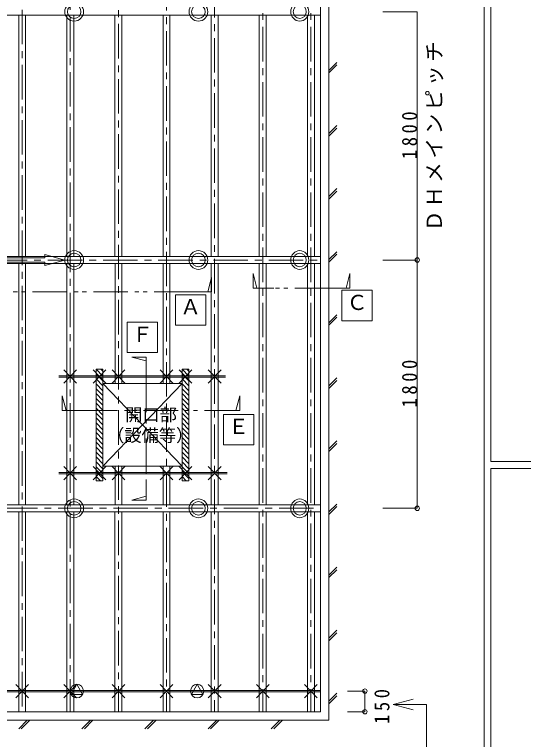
# Model space of a CAD drawing. Units: millimetres on the paper, enlarged 20 times, with parts at other scales. Extents: x -4155 to 4045, y -2866 to 2834.
# Drawn here: x -2695 to -1221, y -930 to 1172 of the extents above; entities that cross this region are included whole.
import ezdxf
from ezdxf.enums import TextEntityAlignment as Align

# ---------------------------------------------------------------- set-up
doc = ezdxf.new("R2010")
doc.units = ezdxf.units.MM
doc.header["$LTSCALE"] = 20
doc.linetypes.add('CHAIN1', pattern=[8, 5, -1, 1, -1])
doc.linetypes.add('DOUBLE_CHAIN1', pattern=[8.8, 5, -1, 0.6, -0.6, 0.6, -1])
for name, color, linetype, lineweight in [('0-0_基本', 7, 'Continuous', 9), ('0-1_軸組', 7, 'Continuous', 9), ('0-2_インサート', 7, 'Continuous', 9), ('0-3_文字', 7, 'Continuous', 9), ('0-4_ブレース', 7, 'Continuous', 9), ('0-5_仕上', 7, 'Continuous', 9), ('F-1_レイアウト', 7, 'Continuous', 9)]:
    doc.layers.add(name, color=color, linetype=linetype, lineweight=lineweight)
doc.styles.add('ＭＳ ゴシック', font='')
doc.styles.get('ＭＳ ゴシック').set_extended_font_data('MS Gothic')

msp = doc.modelspace()

# ---------------------------------------------------------------- linework, layer by layer
at = {"layer": '0-0_基本', "color": 4, "linetype": 'CHAIN1'}
for p, q in [((-1976.05, 2096.57), (-1976.05, -849.29)), ((-1836.59, 2096.57), (-1836.59, -849.29)), ((-2115.51, 2063.91), (-2115.51, -849.29)), ((-2254.97, 1924.45), (-2254.97, -849.29)), ((-2394.43, 1784.99), (-2394.43, -849.29)), ((-2533.89, 1645.53), (-2533.89, -849.29)), ((-2673.35, 1506.07), (-2673.35, -849.29)), ((-3718.85, 460.57), (-1808.94, 460.57)), ((-4008.94, -259.43), (-1808.94, -259.43))]:
    msp.add_line(p, q, dxfattribs=at)
at = {"layer": '0-0_基本'}
for p, q in [((-1808.94, -849.29), (-1808.94, 2096.57)), ((-1784.94, 1010.32), (-1761.8, 1033.46)), ((-1784.94, 1002.87), (-1761.8, 1026.01)), ((-1784.94, 827.41), (-1761.8, 850.55)), ((-1784.94, 819.96), (-1761.8, 843.1)), ((-1784.94, 644.5), (-1761.8, 667.64)), ((-1784.94, 637.04), (-1761.8, 660.19)), ((-1784.94, 461.58), (-1761.8, 484.72)), ((-1784.94, 454.13), (-1761.8, 477.27)), ((-1784.94, 278.67), (-1761.8, 301.81)), ((-1784.94, 278.67), (-1761.8, 301.81)), ((-1784.94, 271.22), (-1761.8, 294.36)), ((-1784.94, 271.22), (-1761.8, 294.36)), ((-2552.34, 103.44), (-2515.43, 141.97)), ((-2552.34, 141.97), (-2515.43, 103.44)), ((-2467.44, 103.44), (-2430.53, 141.97)), ((-2467.44, 141.97), (-2430.53, 103.44)), ((-2412.88, 103.44), (-2375.97, 141.97)), ((-2412.88, 141.97), (-2375.97, 103.44)), ((-2273.42, 103.44), (-2236.51, 141.97)), ((-2273.42, 141.97), (-2236.51, 103.44)), ((-2218.4, 103.44), (-2181.49, 141.97)), ((-2218.4, 141.97), (-2181.49, 103.44)), ((-2133.96, 103.44), (-2097.05, 141.97)), ((-2133.96, 141.97), (-2097.05, 103.44)), ((-2566.98, 124.7), (-2084.29, 124.7)), ((-2566.98, 120.7), (-2084.29, 120.7)), ((-1784.94, 95.76), (-1761.8, 118.9)), ((-1784.94, 88.3), (-1761.8, 111.45)), ((-1784.94, -87.16), (-1761.8, -64.02)), ((-1784.94, -94.61), (-1761.8, -71.47)), ((-2552.34, -176.56), (-2515.43, -138.03)), ((-2552.34, -138.03), (-2515.43, -176.56)), ((-2467.44, -176.56), (-2430.53, -138.03)), ((-2467.44, -138.03), (-2430.53, -176.56)), ((-2412.88, -176.56), (-2375.97, -138.03)), ((-2412.88, -138.03), (-2375.97, -176.56)), ((-2273.42, -176.56), (-2236.51, -138.03)), ((-2273.42, -138.03), (-2236.51, -176.56)), ((-2218.4, -176.56), (-2181.49, -138.03)), ((-2218.4, -138.03), (-2181.49, -176.56)), ((-2133.96, -176.56), (-2097.05, -138.03)), ((-2133.96, -138.03), (-2097.05, -176.56)), ((-2566.98, -155.3), (-2078.75, -155.3)), ((-2566.98, -159.3), (-2078.75, -159.3)), ((-1784.94, -270.07), (-1761.8, -246.93)), ((-1784.94, -277.52), (-1761.8, -254.38)), ((-1784.94, -452.98), (-1761.8, -429.84)), ((-1784.94, -460.43), (-1761.8, -437.29)), ((-1784.94, -635.9), (-1761.8, -612.76)), ((-1784.94, -643.35), (-1761.8, -620.21)), ((-2691.8, -808.56), (-2654.89, -770.02)), ((-2691.8, -770.02), (-2654.89, -808.56)), ((-2552.34, -808.56), (-2515.43, -770.02)), ((-2552.34, -770.02), (-2515.43, -808.56)), ((-2412.88, -808.56), (-2375.97, -770.02)), ((-2412.88, -770.02), (-2375.97, -808.56)), ((-2273.42, -808.56), (-2236.51, -770.02)), ((-2273.42, -770.02), (-2236.51, -808.56)), ((-2133.96, -808.56), (-2097.05, -770.02)), ((-2133.96, -770.02), (-2097.05, -808.56)), ((-1994.5, -808.56), (-1957.59, -770.02)), ((-1994.5, -770.02), (-1957.59, -808.56)), ((-1855.04, -808.56), (-1818.13, -770.02)), ((-1855.04, -770.02), (-1818.13, -808.56)), ((-3916.17, -787.29), (-1808.94, -787.29)), ((-3916.17, -791.29), (-1808.94, -791.29)), ((-1784.94, -818.81), (-1761.8, -795.67)), ((-1784.94, -826.26), (-1761.8, -803.12)), ((-4008.94, -849.29), (-1808.94, -849.29)), ((-1784.94, -873.29), (-4008.94, -873.29)), ((-2683.38, -898.31), (-2658.35, -873.29)), ((-2675.93, -898.31), (-2650.9, -873.29)), ((-2500.46, -898.31), (-2475.44, -873.29)), ((-2493.01, -898.31), (-2467.99, -873.29)), ((-2317.55, -898.31), (-2292.53, -873.29)), ((-2310.1, -898.31), (-2285.08, -873.29)), ((-2134.64, -898.31), (-2109.62, -873.29)), ((-2127.19, -898.31), (-2102.16, -873.29)), ((-1951.72, -898.31), (-1926.7, -873.29)), ((-1944.27, -898.31), (-1919.25, -873.29))]:
    msp.add_line(p, q, dxfattribs=at)
msp.add_lwpolyline([(-1784.94, 2096.57), (-1784.94, -873.29), (-1808.94, -873.29)], dxfattribs=at)
at = {"layer": '0-1_軸組'}
for p, q in [((-1808.94, 1170.57), (-3008.85, 1170.57)), ((-2683.35, 1170.57), (-2683.35, 470.57)), ((-2663.35, 1170.57), (-2663.35, 470.57)), ((-2543.89, 1170.57), (-2543.89, 470.57)), ((-2523.89, 1170.57), (-2523.89, 470.57)), ((-2404.43, 1170.57), (-2404.43, 470.57)), ((-2384.43, 1170.57), (-2384.43, 470.57)), ((-2264.97, 1170.57), (-2264.97, 470.57)), ((-2244.97, 1170.57), (-2244.97, 470.57)), ((-2125.51, 1170.57), (-2125.51, 470.57)), ((-2105.51, 1170.57), (-2105.51, 470.57)), ((-1986.05, 1170.57), (-1986.05, 470.57)), ((-1966.05, 1170.57), (-1966.05, 470.57)), ((-1846.59, 1170.57), (-1846.59, 470.57)), ((-1826.59, 1170.57), (-1826.59, 470.57)), ((-1808.94, 470.57), (-3708.85, 470.57)), ((-1808.94, 450.57), (-3728.85, 450.57)), ((-2683.35, 450.57), (-2683.35, -249.43)), ((-2663.35, 450.57), (-2663.35, -249.43)), ((-2543.89, 450.57), (-2543.89, -249.43)), ((-2523.89, 450.57), (-2523.89, -249.43)), ((-2404.01, 450.57), (-2404.01, 102.7)), ((-2384.85, 450.57), (-2384.85, 102.7)), ((-2264.55, 450.57), (-2264.55, 102.7)), ((-2245.39, 450.57), (-2245.39, 102.7)), ((-2125.51, 450.57), (-2125.51, -249.43)), ((-2105.51, 450.57), (-2105.51, -249.43)), ((-1986.05, 450.57), (-1986.05, -249.43)), ((-1966.05, 450.57), (-1966.05, -249.43)), ((-1846.59, 450.57), (-1846.59, -249.43)), ((-1826.59, 450.57), (-1826.59, -249.43)), ((-2458.56, 144.46), (-2439.4, 144.46)), ((-2458.56, -179.54), (-2458.56, 144.46)), ((-2458.56, 144.05), (-2439.4, 124.05)), ((-2458.56, 129.91), (-2439.4, 109.91)), ((-2445.4, 144.46), (-2439.4, 138.2)), ((-2439.4, 144.46), (-2439.4, -179.54)), ((-2209.53, 144.46), (-2190.37, 144.46)), ((-2209.53, -179.54), (-2209.53, 144.46)), ((-2209.53, 144.05), (-2190.37, 124.05)), ((-2209.53, 129.91), (-2190.37, 109.91)), ((-2196.37, 144.46), (-2190.37, 138.2)), ((-2190.37, 144.46), (-2190.37, -179.54)), ((-2458.56, 115.77), (-2439.4, 95.77)), ((-2209.53, 115.77), (-2190.37, 95.77)), ((-2458.56, 101.63), (-2439.4, 81.63)), ((-2458.56, 87.49), (-2439.4, 67.49)), ((-2404.01, 102.7), (-2384.85, 102.7)), ((-2264.55, 102.7), (-2245.39, 102.7)), ((-2209.53, 101.63), (-2190.37, 81.63)), ((-2209.53, 87.49), (-2190.37, 67.49)), ((-2458.56, 73.34), (-2439.4, 53.34)), ((-2209.53, 73.34), (-2190.37, 53.34)), ((-2458.56, 59.2), (-2439.4, 39.2)), ((-2458.56, 45.06), (-2439.4, 25.06)), ((-2209.53, 59.2), (-2190.37, 39.2)), ((-2209.53, 45.06), (-2190.37, 25.06)), ((-2458.56, 30.92), (-2439.4, 10.92)), ((-2209.53, 30.92), (-2190.37, 10.92)), ((-2458.56, 16.78), (-2439.4, -3.22)), ((-2458.56, 2.63), (-2439.4, -17.37)), ((-2209.53, 16.78), (-2190.37, -3.22)), ((-2209.53, 2.63), (-2190.37, -17.37)), ((-2458.56, -11.51), (-2439.4, -31.51)), ((-2209.53, -11.51), (-2190.37, -31.51)), ((-2458.56, -25.65), (-2439.4, -45.65)), ((-2458.56, -39.79), (-2439.4, -59.79)), ((-2209.53, -25.65), (-2190.37, -45.65)), ((-2209.53, -39.79), (-2190.37, -59.79)), ((-2458.56, -53.94), (-2439.4, -73.94)), ((-2209.53, -53.94), (-2190.37, -73.94)), ((-2458.56, -68.08), (-2439.4, -88.08)), ((-2458.56, -82.22), (-2439.4, -102.22)), ((-2209.53, -68.08), (-2190.37, -88.08)), ((-2209.53, -82.22), (-2190.37, -102.22)), ((-2458.56, -96.36), (-2439.4, -116.36)), ((-2209.53, -96.36), (-2190.37, -116.36)), ((-2458.56, -110.5), (-2439.4, -130.5)), ((-2458.56, -124.65), (-2439.4, -144.65)), ((-2209.53, -110.5), (-2190.37, -130.5)), ((-2209.53, -124.65), (-2190.37, -144.65)), ((-2458.56, -138.79), (-2439.4, -158.79)), ((-2404.01, -137.3), (-2384.85, -137.3)), ((-2404.01, -137.3), (-2404.01, -249.43)), ((-2384.85, -137.3), (-2384.85, -249.43)), ((-2264.55, -137.3), (-2245.39, -137.3)), ((-2264.55, -137.3), (-2264.55, -249.43)), ((-2245.39, -137.3), (-2245.39, -249.43)), ((-2209.53, -138.79), (-2190.37, -158.79)), ((-2458.56, -152.93), (-2439.4, -172.93)), ((-2458.56, -167.07), (-2446.62, -179.54)), ((-2209.53, -152.93), (-2190.37, -172.93)), ((-2209.53, -167.07), (-2197.58, -179.54)), ((-2439.4, -179.54), (-2458.56, -179.54)), ((-2190.37, -179.54), (-2209.53, -179.54)), ((-1808.94, -249.43), (-4008.94, -249.43)), ((-1808.94, -269.43), (-4008.94, -269.43)), ((-2683.35, -269.43), (-2683.35, -849.29)), ((-2663.35, -269.43), (-2663.35, -849.29)), ((-2543.89, -269.43), (-2543.89, -849.29)), ((-2523.89, -269.43), (-2523.89, -849.29)), ((-2404.43, -269.43), (-2404.43, -849.29)), ((-2384.43, -269.43), (-2384.43, -849.29)), ((-2264.97, -269.43), (-2264.97, -849.29)), ((-2244.97, -269.43), (-2244.97, -849.29)), ((-2125.51, -269.43), (-2125.51, -849.29)), ((-2105.51, -269.43), (-2105.51, -849.29)), ((-1986.05, -269.43), (-1986.05, -849.29)), ((-1966.05, -269.43), (-1966.05, -849.29)), ((-1846.59, -269.43), (-1846.59, -849.29)), ((-1826.59, -269.43), (-1826.59, -849.29))]:
    msp.add_line(p, q, dxfattribs=at)
at = {"layer": '0-2_インサート'}
for p, q in [((-2514.73, -769.51), (-2531.14, -799.18)), ((-2498.33, -799.18), (-2514.73, -769.51)), ((-2166.08, -769.51), (-2182.49, -799.18)), ((-2149.68, -799.18), (-2166.08, -769.51)), ((-2531.14, -799.18), (-2498.33, -799.18)), ((-2182.49, -799.18), (-2149.68, -799.18))]:
    msp.add_line(p, q, dxfattribs=at)
for centre, radius in [((-2522.54, 1180.57), 27.25), ((-2522.54, 1180.57), 19.78), ((-2162.54, 1180.57), 27.25), ((-2162.54, 1180.57), 19.78), ((-2522.54, 460.57), 27.25), ((-2162.54, 460.57), 27.25), ((-2522.54, 460.57), 19.78), ((-2162.54, 460.57), 19.78), ((-2522.54, -259.43), 27.25), ((-2522.54, -259.43), 19.78), ((-2162.54, -259.43), 27.25), ((-2162.54, -259.43), 19.78)]:
    msp.add_circle(centre, radius, dxfattribs=at)
for centre, major_axis in [((-1868.94, 1180.57), (0, 27.25)), ((-1868.94, 1180.57), (0, 19.78)), ((-1868.94, 460.57), (0, 27.25)), ((-1868.94, 460.57), (0, 19.78)), ((-1868.94, -259.43), (0, 27.25)), ((-1868.94, -259.43), (0, 19.78)), ((-2514.73, -789.29), (0, 19.78)), ((-2166.08, -789.29), (0, 19.78))]:
    msp.add_ellipse(centre, major_axis=major_axis, ratio=0.95783, dxfattribs=at)
at = {"layer": '0-3_文字'}
for p, q in [((-1528.42, 460.57), (-1627.72, 460.57)), ((-1528.42, -259.43), (-1528.42, 460.57)), ((-2004.33, 420.98), (-1993.11, 379.14)), ((-2004.33, 379.14), (-2004.33, 420.98)), ((-1723.29, 420.98), (-1734.5, 379.14)), ((-1723.29, 379.14), (-1723.29, 420.98)), ((-1944.33, 379.14), (-2004.33, 379.14)), ((-1723.29, 379.14), (-1783.29, 379.14)), ((-2249.68, 368.2), (-2124.29, 368.2)), ((-1746.71, 372.63), (-1658.71, 372.63)), ((-1746.71, 284.63), (-1746.71, 372.63)), ((-1658.71, 372.63), (-1658.71, 284.63)), ((-2368.68, 280.12), (-2280.68, 280.12)), ((-2368.68, 192.12), (-2368.68, 280.12)), ((-2280.68, 280.12), (-2280.68, 192.12)), ((-1658.71, 284.63), (-1746.71, 284.63)), ((-2280.68, 192.12), (-2368.68, 192.12)), ((-2355.47, 178.96), (-2313.62, 167.74)), ((-2313.62, 178.96), (-2355.47, 178.96)), ((-2313.62, 178.96), (-2313.62, 118.96)), ((-2557.19, 66.44), (-2545.98, 24.6)), ((-2557.19, 24.6), (-2557.19, 66.44)), ((-2042.6, 66.44), (-2053.81, 24.6)), ((-2042.6, 24.6), (-2042.6, 66.44)), ((-2557.19, 24.6), (-2497.19, 24.6)), ((-2042.6, 24.6), (-2102.6, 24.6)), ((-2089.76, 13.07), (-2001.76, 13.07)), ((-2089.76, -74.93), (-2089.76, 13.07)), ((-2001.76, 13.07), (-2001.76, -74.93)), ((-2001.76, -74.93), (-2089.76, -74.93)), ((-2313.62, -235.52), (-2313.62, -175.52)), ((-2355.47, -235.52), (-2313.62, -224.3)), ((-2313.62, -235.52), (-2355.47, -235.52)), ((-1528.42, -259.43), (-1627.72, -259.43)), ((-1680.09, -789.29), (-1730.86, -789.29)), ((-1680.09, -789.29), (-1680.09, -849.29)), ((-1598.16, -828.18), (-1540.21, -812.65)), ((-1598.16, -828.18), (-1540.21, -843.7)), ((-1598.16, -828.18), (-1502.03, -828.18)), ((-1502.03, -828.18), (-1502.03, -1449.12)), ((-1680.09, -849.29), (-1730.86, -849.29))]:
    msp.add_line(p, q, dxfattribs=at)
at = {"layer": '0-3_文字', "color": 4, "linetype": 'DOUBLE_CHAIN1'}
for p, q in [((-1783.29, 379.14), (-1944.33, 379.14)), ((-3522.96, 368.2), (-2249.68, 368.2)), ((-2313.62, 118.96), (-2313.62, -175.52)), ((-2497.19, 24.6), (-2102.6, 24.6))]:
    msp.add_line(p, q, dxfattribs=at)
at = {"layer": '0-3_文字'}
for points in [[(-1528.42, 460.57), (-1528.42, 1180.57), (-1627.72, 1180.57)], [(-2124.29, 368.2), (-2124.29, 410.05), (-2135.5, 368.2)]]:
    msp.add_lwpolyline(points, dxfattribs=at)
msp.add_lwpolyline([(-2141.22, 271.91), (-2229.22, 271.91), (-2229.22, 359.91), (-2141.22, 359.91)], close=True, dxfattribs=at)
for centre in [(-1528.42, 460.57), (-1528.42, -259.43), (-1680.09, -789.29), (-1680.09, -849.29)]:
    msp.add_circle(centre, 6.38, dxfattribs=at)
at = {"layer": '0-4_ブレース'}
for p, q in [((-2852.54, 466.57), (-2607.74, 466.57)), ((-2549.79, 460.57), (-2607.74, 476.1)), ((-2607.74, 466.57), (-2607.74, 476.1)), ((-2852.54, 454.57), (-2607.74, 454.57)), ((-2549.79, 460.57), (-2607.74, 445.04)), ((-2607.74, 445.04), (-2607.74, 454.57))]:
    msp.add_line(p, q, dxfattribs=at)
at = {"layer": '0-5_仕上'}
for p, q in [((-2439.4, 102.7), (-2209.53, 102.7)), ((-2439.4, 102.7), (-2209.53, -137.3)), ((-2439.4, -137.3), (-2439.4, 102.7))]:
    msp.add_line(p, q, dxfattribs=at)
msp.add_lwpolyline([(-2439.4, -137.3), (-2209.53, 102.7), (-2209.53, -137.3)], close=True, dxfattribs=at)
at = {"layer": 'F-1_レイアウト'}
for p, q in [((-1334.85, -2505.65), (-1334.85, 2834.35)), ((-1314.85, -123.87), (-1314.85, 2834.35)), ((-1314.85, -123.87), (4045.15, -123.87)), ((-1314.85, -143.87), (4045.15, -143.87)), ((-1314.85, -143.87), (-1314.85, -2505.65))]:
    msp.add_line(p, q, dxfattribs=at)

# ---------------------------------------------------------------- texts
at = {"layer": '0-3_文字', "style": 'ＭＳ ゴシック'}
for s, height, p in [('Ｃ', 43.99, (-1732.78, 302.45)), ('Ａ', 43.99, (-2215.3, 289.73)), ('Ｆ', 43.99, (-2354.76, 209.94)), ('開口部', 36.66, (-2374.9, -17.3)), ('Ｅ', 43.99, (-2075.84, -57.11)), ('（設備等）', 36.66, (-2427.27, -77.3))]:
    msp.add_text(s, height=height, dxfattribs=at).set_placement(p, align=Align.BOTTOM_LEFT)
at = {"layer": '0-3_文字', "char_height": 43.99, "attachment_point": 7, "rotation": 90, "style": 'ＭＳ ゴシック'}
for s, insert in [('\\T1.17;ＤＨメインピッチ', (-1452.61, 543.8)), ('\\T1.38;\\W0.9;1800', (-1528.42, 753.07)), ('\\T1.38;\\W0.9;1800', (-1528.42, 33.07)), ('\\T1.38;\\W0.9;150', (-1608.42, -884.57))]:
    msp.add_mtext(s, dxfattribs=dict(at, insert=insert))

doc.saveas('drawing.dxf')
